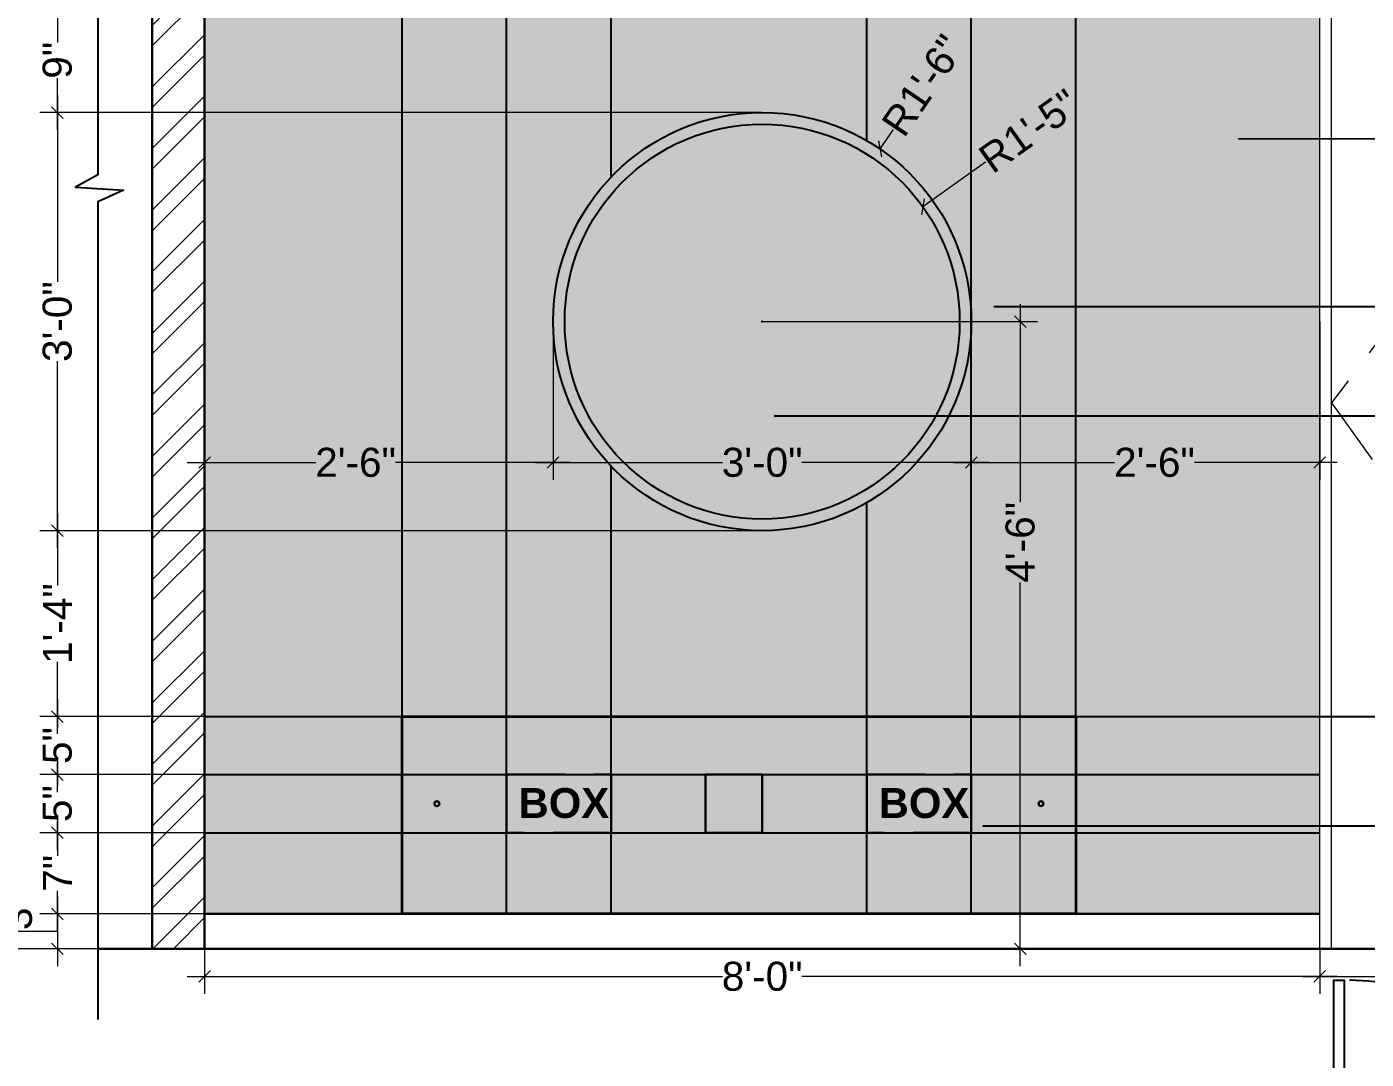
# Model space of a CAD drawing. Header units: millimetres. Extents: x 143362 to 145167, y -178521 to -176194.
# Drawn here: x 143841.9 to 143957.2, y -178406.6 to -178317.7 of the extents above; entities that cross this region are included whole.
import ezdxf
from ezdxf import colors
from ezdxf.entities.mleader import LeaderData, LeaderLine
from ezdxf.math import Vec2, Vec3

# ---------------------------------------------------------------- set-up
doc = ezdxf.new("R2010")
doc.units = ezdxf.units.MM
doc.header["$MEASUREMENT"] = 0
doc.header["$PDMODE"] = 2
doc.linetypes.add('00 . GROUND FLOOR$0$DASHED', pattern=[0.75, 0.5, -0.25])
doc.linetypes.add('DASHED', pattern=[0.75, 0.5, -0.25])
doc.layers.get('Defpoints').update_dxf_attribs({"color": 220})
for name, color, linetype in [('AR DOOR', 40, 'Continuous'), ('AR ELE-5', 134, 'Continuous'), ('AR HATCH-7', 7, 'Continuous')]:
    doc.layers.add(name, color=color, linetype=linetype)
for name, color, linetype, lineweight in [('FURNITURE', 32, 'Continuous', 9), ('SECTION ( SLAB PLine )', 104, 'Continuous', 30), ('Text', 7, 'Continuous', 15), ('wall', 7, 'Continuous', 30)]:
    doc.layers.add(name, color=color, linetype=linetype, lineweight=lineweight)
doc.styles.add('Aerial', font='arial.ttf')
doc.styles.get("Standard").update_dxf_attribs({"font": 'arial.ttf', "height": 6})
doc.styles.add('style4', font='ARIALN.TTF')
doc.dimstyles.new('Cn_BT_9 ( BOLD )', dxfattribs={"dimtxt": 2.5, "dimasz": 1, "dimexe": 1.5, "dimexo": 0, "dimgap": 0.09, "dimtad": 0, "dimdec": 0, "dimzin": 3, "dimdsep": 46, "dimlunit": 4, "dimtxsty": 'Aerial', "dimblk": 'OBLIQUE', "dimcen": 0.09, "dimdle": 1.5, "dimclrd": 1, "dimclre": 1, "dimclrt": 5, "dimadec": 0, "dimazin": 0, "dimtfac": 0.75, "dimtdec": 0, "dimtofl": 0, "dimtmove": 0, "dimatfit": 3, "dimldrblk": 'OBLIQUE', "dimfxl": 0, "dimtolj": 1, "dimtzin": 0, "dimlwd": 15, "dimlwe": 15, "dimarcsym": 0})

# ---------------------------------------------------------------- blocks, each defined once
blk = doc.blocks.new('*U12')
for points in [[(-1160, 2.317506186955143e-10), (-1120, 2.317506186955143e-10), (-1120, 30.00000000023175), (-1110, 30.00000000023175), (-1110, 100.0000000002245), (-1159.999999999942, 100.0000000002245)], [(40, 0), (0, 0), (0, 30), (-10, 30), (-10, 99.99999999999272), (39.99999999994179, 99.99999999999272)], [(0, 0), (-2.321485226275399e-10, -1120), (-30.00000000023215, -1120), (-30, 2.842170943040401e-14)]]:
    blk.add_lwpolyline(points, close=True)
at = {"layer": 'AR ELE-5', "linetype": 'ByBlock', "ltscale": 15}
blk.add_arc((1.641667762753059, 0.6800010522429716), 1121.641873889809, 180.0347358578991, 267.6269854862926, dxfattribs=at)
blk = doc.blocks.new('_Oblique')
at = {"layer": 'wall', "color": 0, "lineweight": -2}
blk.add_line((-0.5, -0.5), (0.5, 0.5), dxfattribs=at)
blk = doc.blocks.new('*D46')
at = {"layer": 'Defpoints', "color": 0, "ltscale": 10, "transparency": 16777216}
for p in [(143915.3809749392, -178328.1918303624), (143905.2445494161, -178343.0664018726)]:
    blk.add_point(p, dxfattribs=at)
at = {"layer": 'FURNITURE', "color": 1, "lineweight": 15, "ltscale": 10, "transparency": 16777216}
for p, q in [((143916.5072444417, -178326.5391001946), (143915.3809749392, -178328.1918303624)), ((143905.2445494161, -178343.1564018726), (143905.2445494162, -178342.9764018726)), ((143905.1545494161, -178343.0664018726), (143905.3345494161, -178343.0664018726))]:
    blk.add_line(p, q, dxfattribs=at)
at = {"layer": 'FURNITURE', "color": 1, "lineweight": 15, "ltscale": 10, "transparency": 16777216, "rotation": 235.7271348869357}
blk.add_blockref('_Oblique', (143915.3809749392, -178328.1918303624), dxfattribs=at)
at = {"layer": 'FURNITURE', "color": 5, "lineweight": 30, "ltscale": 10, "transparency": 16777216, "insert": (143919.1027885934, -178322.7303012247), "char_height": 2.5, "attachment_point": 5, "rotation": 55.72713488693575, "style": 'Aerial'}
blk.add_mtext('\\A1;R1\'-6"', dxfattribs=at)
blk = doc.blocks.new('*D47')
at = {"layer": 'Defpoints', "color": 0, "ltscale": 10, "transparency": 16777216}
for p in [(143919.0798104591, -178333.1878619062), (143905.2445494161, -178343.0664018729)]:
    blk.add_point(p, dxfattribs=at)
at = {"layer": 'FURNITURE', "color": 1, "lineweight": 15, "ltscale": 10, "transparency": 16777216}
for p, q in [((143924.4725109923, -178329.3374099646), (143919.0798104591, -178333.1878619062)), ((143905.2445494161, -178343.1564018729), (143905.2445494162, -178342.9764018729)), ((143905.1545494162, -178343.0664018729), (143905.3345494161, -178343.0664018729))]:
    blk.add_line(p, q, dxfattribs=at)
at = {"layer": 'FURNITURE', "color": 1, "lineweight": 15, "ltscale": 10, "transparency": 16777216, "rotation": 215.5272852787741}
blk.add_blockref('_Oblique', (143919.0798104591, -178333.1878619062), dxfattribs=at)
at = {"layer": 'FURNITURE', "color": 5, "lineweight": 30, "ltscale": 10, "transparency": 16777216, "insert": (143928.2235754635, -178326.6591055813), "char_height": 2.5, "attachment_point": 5, "rotation": 35.52728527877409, "style": 'Aerial'}
blk.add_mtext('\\A1;R1\'-5"', dxfattribs=at)
blk = doc.blocks.new('*D48')
at = {"layer": 'Defpoints', "color": 0, "ltscale": 10, "transparency": 16777216}
for p in [(143905.2445494161, -178343.0664018728), (143905.334549416, -178397.066401873), (143927.459615001, -178397.066401873)]:
    blk.add_point(p, dxfattribs=at)
at = {"layer": 'FURNITURE', "color": 1, "lineweight": 15, "ltscale": 10, "transparency": 16777216}
for p, q in [((143927.459615001, -178341.5664018728), (143927.459615001, -178358.6032777255)), ((143905.2445494161, -178343.0664018728), (143928.959615001, -178343.0664018728)), ((143927.459615001, -178398.566401873), (143927.459615001, -178365.5295260202)), ((143905.334549416, -178397.066401873), (143928.959615001, -178397.066401873))]:
    blk.add_line(p, q, dxfattribs=at)
for p, rotation in [((143927.459615001, -178343.0664018728), 90), ((143927.459615001, -178397.066401873), 270)]:
    blk.add_blockref('_Oblique', p, dxfattribs=dict(at, rotation=rotation))
at = {"layer": 'FURNITURE', "color": 5, "lineweight": 30, "ltscale": 10, "transparency": 16777216, "insert": (143927.4596150009, -178362.0664018729), "char_height": 2.5, "attachment_point": 5, "rotation": 90, "style": 'Aerial'}
blk.add_mtext('\\A1;4\'-6"', dxfattribs=at)
blk = doc.blocks.new('*D51')
at = {"layer": 'Defpoints', "color": 0, "ltscale": 10, "transparency": 16777216}
for p in [(143857.2445494161, -178316.066401873), (143844.5749646889, -178325.066401873), (143905.2445494162, -178325.066401873)]:
    blk.add_point(p, dxfattribs=at)
at = {"layer": 'FURNITURE', "color": 1, "lineweight": 15, "ltscale": 10, "transparency": 16777216}
for p, q in [((143844.5749646889, -178314.566401873), (143844.5749646889, -178319.0396692672)), ((143857.2445494161, -178316.066401873), (143843.0749646889, -178316.066401873)), ((143844.5749646889, -178326.566401873), (143844.5749646889, -178322.0931344787)), ((143905.2445494162, -178325.066401873), (143843.0749646889, -178325.066401873))]:
    blk.add_line(p, q, dxfattribs=at)
for p, rotation in [((143844.5749646889, -178316.066401873), 90), ((143844.5749646889, -178325.066401873), 270)]:
    blk.add_blockref('_Oblique', p, dxfattribs=dict(at, rotation=rotation))
at = {"layer": 'FURNITURE', "color": 5, "lineweight": 30, "ltscale": 10, "transparency": 16777216, "insert": (143844.5749646889, -178320.566401873), "char_height": 2.5, "attachment_point": 5, "rotation": 90, "style": 'Aerial'}
blk.add_mtext('\\A1;9"', dxfattribs=at)
blk = doc.blocks.new('*D52')
at = {"layer": 'Defpoints', "color": 0, "ltscale": 10, "transparency": 16777216}
for p in [(143905.2445494162, -178325.066401873), (143844.574964689, -178361.066401873), (143905.2445494162, -178361.066401873)]:
    blk.add_point(p, dxfattribs=at)
at = {"layer": 'FURNITURE', "color": 1, "lineweight": 15, "ltscale": 10, "transparency": 16777216}
for p, q in [((143844.574964689, -178323.566401873), (143844.574964689, -178339.6544373436)), ((143905.2445494162, -178325.066401873), (143843.074964689, -178325.066401873)), ((143844.574964689, -178362.566401873), (143844.574964689, -178346.4783664023)), ((143905.2445494162, -178361.066401873), (143843.074964689, -178361.066401873))]:
    blk.add_line(p, q, dxfattribs=at)
for p, rotation in [((143844.574964689, -178325.066401873), 90), ((143844.574964689, -178361.066401873), 270)]:
    blk.add_blockref('_Oblique', p, dxfattribs=dict(at, rotation=rotation))
at = {"layer": 'FURNITURE', "color": 5, "lineweight": 30, "ltscale": 10, "transparency": 16777216, "insert": (143844.5749646889, -178343.066401873), "char_height": 2.5, "attachment_point": 5, "rotation": 90, "style": 'Aerial'}
blk.add_mtext('\\A1;3\'-0"', dxfattribs=at)
blk = doc.blocks.new('*D53')
at = {"layer": 'Defpoints', "color": 0, "ltscale": 10, "transparency": 16777216}
for p in [(143857.2445494161, -178387.066401873), (143844.5749646893, -178394.066401873), (143857.2445494161, -178394.066401873)]:
    blk.add_point(p, dxfattribs=at)
at = {"layer": 'FURNITURE', "color": 1, "lineweight": 15, "ltscale": 10, "transparency": 16777216}
for p, q in [((143844.5749646893, -178385.566401873), (143844.5749646893, -178389.0499011908)), ((143857.2445494161, -178387.066401873), (143843.0749646893, -178387.066401873)), ((143844.5749646893, -178395.566401873), (143844.5749646893, -178392.0829025551)), ((143857.2445494161, -178394.066401873), (143843.0749646893, -178394.066401873))]:
    blk.add_line(p, q, dxfattribs=at)
for p, rotation in [((143844.5749646893, -178387.066401873), 90), ((143844.5749646893, -178394.066401873), 270)]:
    blk.add_blockref('_Oblique', p, dxfattribs=dict(at, rotation=rotation))
at = {"layer": 'FURNITURE', "color": 5, "lineweight": 30, "ltscale": 10, "transparency": 16777216, "insert": (143844.5749646893, -178390.566401873), "char_height": 2.5, "attachment_point": 5, "rotation": 90, "style": 'Aerial'}
blk.add_mtext('\\A1;7"', dxfattribs=at)
blk = doc.blocks.new('*D83')
at = {"layer": 'Defpoints', "color": 0, "ltscale": 10, "transparency": 16777216}
for p in [(143857.2445494161, -178394.066401873), (143844.5749646894, -178397.066401873), (143852.7445494161, -178397.066401873)]:
    blk.add_point(p, dxfattribs=at)
at = {"layer": 'FURNITURE', "color": 1, "lineweight": 15, "ltscale": 10, "transparency": 16777216}
for p, q in [((143844.5749646894, -178392.566401873), (143844.5749646894, -178398.566401873)), ((143857.2445494161, -178394.066401873), (143843.0749646894, -178394.066401873)), ((143841.1543441755, -178395.5656899395), (143841.1543441755, -178395.3856899395)), ((143844.5749646894, -178395.566401873), (143841.1543441755, -178395.5656899395)), ((143852.7445494161, -178397.066401873), (143843.0749646894, -178397.066401873))]:
    blk.add_line(p, q, dxfattribs=at)
for p, rotation in [((143844.5749646894, -178394.066401873), 90), ((143844.5749646894, -178397.066401873), 270)]:
    blk.add_blockref('_Oblique', p, dxfattribs=dict(at, rotation=rotation))
at = {"layer": 'FURNITURE', "color": 5, "lineweight": 30, "ltscale": 10, "transparency": 16777216, "insert": (143841.1543441755, -178393.859809994), "char_height": 2.5, "attachment_point": 5, "rotation": 90, "style": 'Aerial'}
blk.add_mtext('\\A1;3"', dxfattribs=at)
blk = doc.blocks.new('*D88')
at = {"layer": 'Defpoints', "color": 0, "ltscale": 10, "transparency": 16777216}
for p in [(143844.5749646894, -178382.066401873), (143857.2445494161, -178382.066401873), (143857.2445494161, -178387.066401873)]:
    blk.add_point(p, dxfattribs=at)
at = {"layer": 'FURNITURE', "color": 1, "lineweight": 15, "ltscale": 10, "transparency": 16777216}
for p, q in [((143844.5749646894, -178380.566401873), (143844.5749646894, -178383.0396692672)), ((143857.2445494161, -178382.066401873), (143843.0749646894, -178382.066401873)), ((143844.5749646894, -178388.566401873), (143844.5749646894, -178386.0931344787)), ((143857.2445494161, -178387.066401873), (143843.0749646894, -178387.066401873))]:
    blk.add_line(p, q, dxfattribs=at)
for p, rotation in [((143844.5749646894, -178382.066401873), 90), ((143844.5749646894, -178387.066401873), 270)]:
    blk.add_blockref('_Oblique', p, dxfattribs=dict(at, rotation=rotation))
at = {"layer": 'FURNITURE', "color": 5, "lineweight": 30, "ltscale": 10, "transparency": 16777216, "insert": (143844.5749646893, -178384.566401873), "char_height": 2.5, "attachment_point": 5, "rotation": 90, "style": 'Aerial'}
blk.add_mtext('\\A1;5"', dxfattribs=at)
blk = doc.blocks.new('*D89')
at = {"layer": 'Defpoints', "color": 0, "ltscale": 10, "transparency": 16777216}
for p in [(143844.5749646894, -178377.066401873), (143857.2445494161, -178377.066401873), (143857.2445494161, -178382.066401873)]:
    blk.add_point(p, dxfattribs=at)
at = {"layer": 'FURNITURE', "color": 1, "lineweight": 15, "ltscale": 10, "transparency": 16777216}
for p, q in [((143844.5749646894, -178375.566401873), (143844.5749646894, -178378.0396692672)), ((143857.2445494161, -178377.066401873), (143843.0749646894, -178377.066401873)), ((143857.2445494161, -178382.066401873), (143843.0749646894, -178382.066401873)), ((143844.5749646894, -178383.566401873), (143844.5749646894, -178381.0931344787))]:
    blk.add_line(p, q, dxfattribs=at)
for p, rotation in [((143844.5749646894, -178377.066401873), 90), ((143844.5749646894, -178382.066401873), 270)]:
    blk.add_blockref('_Oblique', p, dxfattribs=dict(at, rotation=rotation))
at = {"layer": 'FURNITURE', "color": 5, "lineweight": 30, "ltscale": 10, "transparency": 16777216, "insert": (143844.5749646894, -178379.566401873), "char_height": 2.5, "attachment_point": 5, "rotation": 90, "style": 'Aerial'}
blk.add_mtext('\\A1;5"', dxfattribs=at)
blk = doc.blocks.new('*D90')
at = {"layer": 'Defpoints', "color": 0, "ltscale": 10, "transparency": 16777216}
for p in [(143844.5749646895, -178361.066401873), (143905.2445494162, -178361.066401873), (143857.2445494161, -178377.066401873)]:
    blk.add_point(p, dxfattribs=at)
at = {"layer": 'FURNITURE', "color": 1, "lineweight": 15, "ltscale": 10, "transparency": 16777216}
for p, q in [((143844.5749646895, -178359.566401873), (143844.5749646895, -178365.7712518048)), ((143905.2445494162, -178361.066401873), (143843.0749646895, -178361.066401873)), ((143844.5749646895, -178378.566401873), (143844.5749646895, -178372.3615519412)), ((143857.2445494161, -178377.066401873), (143843.0749646895, -178377.066401873))]:
    blk.add_line(p, q, dxfattribs=at)
for p, rotation in [((143844.5749646895, -178361.066401873), 90), ((143844.5749646895, -178377.066401873), 270)]:
    blk.add_blockref('_Oblique', p, dxfattribs=dict(at, rotation=rotation))
at = {"layer": 'FURNITURE', "color": 5, "lineweight": 30, "ltscale": 10, "transparency": 16777216, "insert": (143844.5749646894, -178369.066401873), "char_height": 2.5, "attachment_point": 5, "rotation": 90, "style": 'Aerial'}
blk.add_mtext('\\A1;1\'-4"', dxfattribs=at)
blk = doc.blocks.new('*D91')
at = {"layer": 'Defpoints', "color": 0, "ltscale": 10, "transparency": 16777216}
for p in [(143857.244549416, -178343.0664018729), (143887.2445494161, -178343.0664018729), (143857.244549416, -178355.1951490348)]:
    blk.add_point(p, dxfattribs=at)
at = {"layer": 'FURNITURE', "color": 1, "lineweight": 15, "ltscale": 10, "transparency": 16777216}
for p, q in [((143857.244549416, -178343.0664018729), (143857.244549416, -178356.6951490348)), ((143887.2445494161, -178343.0664018729), (143887.2445494161, -178356.6951490348)), ((143855.744549416, -178355.1951490348), (143866.8104157189, -178355.1951490348)), ((143888.7445494161, -178355.1951490348), (143873.6786831132, -178355.1951490348))]:
    blk.add_line(p, q, dxfattribs=at)
at = {"layer": 'FURNITURE', "color": 1, "lineweight": 15, "ltscale": 10, "transparency": 16777216, "rotation": 180}
blk.add_blockref('_Oblique', (143857.244549416, -178355.1951490348), dxfattribs=at)
at = {"layer": 'FURNITURE', "color": 1, "lineweight": 15, "ltscale": 10, "transparency": 16777216}
blk.add_blockref('_Oblique', (143887.2445494161, -178355.1951490348), dxfattribs=at)
at = {"layer": 'FURNITURE', "color": 5, "lineweight": 30, "ltscale": 10, "transparency": 16777216, "insert": (143870.2445494161, -178355.1951490348), "char_height": 2.5, "attachment_point": 5, "style": 'Aerial'}
blk.add_mtext('\\A1;2\'-6"', dxfattribs=at)
blk = doc.blocks.new('*D92')
at = {"layer": 'Defpoints', "color": 0, "ltscale": 10, "transparency": 16777216}
for p in [(143887.2445494161, -178343.0664018729), (143923.244549416, -178343.0663371355), (143923.244549416, -178355.1951490348)]:
    blk.add_point(p, dxfattribs=at)
at = {"layer": 'FURNITURE', "color": 1, "lineweight": 15, "ltscale": 10, "transparency": 16777216}
for p, q in [((143887.2445494161, -178343.0664018729), (143887.2445494161, -178356.6951490348)), ((143923.244549416, -178343.0663371355), (143923.244549416, -178356.6951490348)), ((143885.7445494161, -178355.1951490348), (143901.8325848867, -178355.1951490348)), ((143924.744549416, -178355.1951490348), (143908.6565139454, -178355.1951490348))]:
    blk.add_line(p, q, dxfattribs=at)
at = {"layer": 'FURNITURE', "color": 1, "lineweight": 15, "ltscale": 10, "transparency": 16777216, "rotation": 180}
blk.add_blockref('_Oblique', (143887.2445494161, -178355.1951490348), dxfattribs=at)
at = {"layer": 'FURNITURE', "color": 1, "lineweight": 15, "ltscale": 10, "transparency": 16777216}
blk.add_blockref('_Oblique', (143923.244549416, -178355.1951490348), dxfattribs=at)
at = {"layer": 'FURNITURE', "color": 5, "lineweight": 30, "ltscale": 10, "transparency": 16777216, "insert": (143905.2445494161, -178355.1951490348), "char_height": 2.5, "attachment_point": 5, "style": 'Aerial'}
blk.add_mtext('\\A1;3\'-0"', dxfattribs=at)
blk = doc.blocks.new('*D93')
at = {"layer": 'Defpoints', "color": 0, "ltscale": 10, "transparency": 16777216}
for p in [(143923.244549416, -178343.0663371355), (143953.244549416, -178343.0663371355), (143953.244549416, -178355.1951490348)]:
    blk.add_point(p, dxfattribs=at)
at = {"layer": 'FURNITURE', "color": 1, "lineweight": 15, "ltscale": 10, "transparency": 16777216}
for p, q in [((143923.244549416, -178343.0663371355), (143923.244549416, -178356.6951490348)), ((143953.244549416, -178343.0663371355), (143953.244549416, -178356.6951490348)), ((143921.744549416, -178355.1951490348), (143935.5805773443, -178355.1951490348)), ((143954.744549416, -178355.1951490348), (143942.4488447386, -178355.1951490348))]:
    blk.add_line(p, q, dxfattribs=at)
at = {"layer": 'FURNITURE', "color": 1, "lineweight": 15, "ltscale": 10, "transparency": 16777216, "rotation": 180}
blk.add_blockref('_Oblique', (143923.244549416, -178355.1951490348), dxfattribs=at)
at = {"layer": 'FURNITURE', "color": 1, "lineweight": 15, "ltscale": 10, "transparency": 16777216}
blk.add_blockref('_Oblique', (143953.244549416, -178355.1951490348), dxfattribs=at)
at = {"layer": 'FURNITURE', "color": 5, "lineweight": 30, "ltscale": 10, "transparency": 16777216, "insert": (143939.0147110415, -178355.1951490348), "char_height": 2.5, "attachment_point": 5, "style": 'Aerial'}
blk.add_mtext('\\A1;2\'-6"', dxfattribs=at)
blk = doc.blocks.new('*D94')
at = {"layer": 'Defpoints', "color": 0, "ltscale": 10, "transparency": 16777216}
for p in [(143857.2445494161, -178304.0660804111), (143838.4429791601, -178397.066401873), (143857.2445494161, -178397.066401873)]:
    blk.add_point(p, dxfattribs=at)
at = {"layer": 'FURNITURE', "color": 1, "lineweight": 15, "ltscale": 10, "transparency": 16777216}
for p, q in [((143838.4429791601, -178302.5660804111), (143838.4429791601, -178347.163655876)), ((143857.2445494161, -178304.0660804111), (143836.9429791601, -178304.0660804111)), ((143838.4429791601, -178398.566401873), (143838.4429791601, -178353.9688264081)), ((143857.2445494161, -178397.066401873), (143836.9429791601, -178397.066401873))]:
    blk.add_line(p, q, dxfattribs=at)
for p, rotation in [((143838.4429791601, -178304.0660804111), 90), ((143838.4429791601, -178397.066401873), 270)]:
    blk.add_blockref('_Oblique', p, dxfattribs=dict(at, rotation=rotation))
at = {"layer": 'FURNITURE', "color": 5, "lineweight": 30, "ltscale": 10, "transparency": 16777216, "insert": (143838.4429791601, -178350.566241142), "char_height": 2.5, "attachment_point": 5, "rotation": 90, "style": 'Aerial'}
blk.add_mtext('\\A1;7\'-9"', dxfattribs=at)
blk = doc.blocks.new('*D101')
at = {"layer": 'Defpoints', "color": 0, "ltscale": 10, "transparency": 16777216}
for p in [(143857.2445494161, -178397.066401873), (143953.244549416, -178397.066401873), (143953.244549416, -178399.4436857539)]:
    blk.add_point(p, dxfattribs=at)
at = {"layer": 'FURNITURE', "color": 1, "lineweight": 15, "ltscale": 10, "transparency": 16777216}
for p, q in [((143857.2445494161, -178397.066401873), (143857.2445494161, -178400.9436857539)), ((143953.244549416, -178397.066401873), (143953.244549416, -178400.9436857539)), ((143855.7445494161, -178399.4436857539), (143901.8300269058, -178399.4436857539)), ((143954.744549416, -178399.4436857539), (143908.6590719263, -178399.4436857539))]:
    blk.add_line(p, q, dxfattribs=at)
at = {"layer": 'FURNITURE', "color": 1, "lineweight": 15, "ltscale": 10, "transparency": 16777216, "rotation": 180}
blk.add_blockref('_Oblique', (143857.2445494161, -178399.4436857539), dxfattribs=at)
at = {"layer": 'FURNITURE', "color": 1, "lineweight": 15, "ltscale": 10, "transparency": 16777216}
blk.add_blockref('_Oblique', (143953.244549416, -178399.4436857539), dxfattribs=at)
at = {"layer": 'FURNITURE', "color": 5, "lineweight": 30, "ltscale": 10, "transparency": 16777216, "insert": (143905.244549416, -178399.4436857539), "char_height": 2.5, "attachment_point": 5, "style": 'Aerial'}
blk.add_mtext('\\A1;8\'-0"', dxfattribs=at)
blk = doc.blocks.new('*D105')
at = {"layer": 'Defpoints', "color": 0, "ltscale": 10, "transparency": 16777216}
for p in [(143953.244549416, -178397.066401873), (143989.244549416, -178397.0664018729), (143989.244549416, -178399.4436857539)]:
    blk.add_point(p, dxfattribs=at)
at = {"layer": 'FURNITURE', "color": 1, "lineweight": 15, "ltscale": 10, "transparency": 16777216}
for p, q in [((143953.244549416, -178397.066401873), (143953.244549416, -178400.9436857539)), ((143989.244549416, -178397.0664018729), (143989.244549416, -178400.9436857539)), ((143951.744549416, -178399.4436857539), (143967.8325848867, -178399.4436857539)), ((143990.744549416, -178399.4436857539), (143974.6565139453, -178399.4436857539))]:
    blk.add_line(p, q, dxfattribs=at)
at = {"layer": 'FURNITURE', "color": 1, "lineweight": 15, "ltscale": 10, "transparency": 16777216, "rotation": 180}
blk.add_blockref('_Oblique', (143953.244549416, -178399.4436857539), dxfattribs=at)
at = {"layer": 'FURNITURE', "color": 1, "lineweight": 15, "ltscale": 10, "transparency": 16777216}
blk.add_blockref('_Oblique', (143989.244549416, -178399.4436857539), dxfattribs=at)
at = {"layer": 'FURNITURE', "color": 5, "lineweight": 30, "ltscale": 10, "transparency": 16777216, "insert": (143971.244549416, -178399.4436857539), "char_height": 2.5, "attachment_point": 5, "style": 'Aerial'}
blk.add_mtext('\\A1;3\'-0"', dxfattribs=at)

msp = doc.modelspace()

# ---------------------------------------------------------------- hatches: boundary and pattern name
at = {"layer": 'AR HATCH-7', "lineweight": 0, "true_color": 0x939598, "transparency": 33554687}
h = msp.add_hatch(dxfattribs=at)
h.set_pattern_fill('ANSI32', color=252, scale=10, angle=-1.272221872585407e-14)
h.set_pattern_definition([(44.99999999999999, (9335.474106354028, 5129.872948327975), (-2.651650429449553, 2.651650429449554), []), (44.99999999999999, (9337.24187330404, 5129.872948327975), (-2.651650429449553, 2.651650429449554), [])])
h.paths.add_polyline_path([(143857.244549416, -178280.0660804111), (143852.744549416, -178280.0660804111), (143852.744549416, -178397.0664018729), (143857.244549416, -178397.0664018729)])
h.paths.add_polyline_path([(143999.24890763, -178280.066080411), (143995.244549416, -178280.066080411), (143995.244549416, -178397.0664018729), (143999.24890763, -178397.0664018729)])
at = {"layer": 'AR HATCH-7', "lineweight": 30, "ltscale": 10, "true_color": 0xeae8e6}
h = msp.add_hatch(color=254, dxfattribs=at)
h.dxf.hatch_style = 1
h.paths.add_polyline_path([(143953.244549416, -178304.066080411), (143989.244549416, -178304.066080411), (143989.244549416, -178394.0664018729), (143995.244549416, -178394.0664018729), (143995.244549416, -178286.066080411), (143857.244549416, -178286.066080411), (143857.244549416, -178394.0664018729), (143953.244549416, -178394.0664018729)])
h = msp.add_hatch(color=254, dxfattribs=at)
h.dxf.hatch_style = 1
edge = h.paths.add_edge_path()
edge.add_arc((143905.2445494161, -178343.0664018729), 18, 0, 360)
edge = h.paths.add_edge_path(flags=17)
edge.add_arc((143905.2445494161, -178343.0664018729), 17, 0, 360)
at = {"layer": 'AR HATCH-7', "lineweight": 30, "ltscale": 10, "true_color": 0xefece1}
h = msp.add_hatch(color=254, dxfattribs=at)
h.dxf.hatch_style = 1
h.paths.add_polyline_path([(143922.1545494161, -178343.0664018728, 0.2134217652837886), (143916.4878827494, -178330.3953500002), (143916.4878827494, -178355.7374537453, 0.2134217652837886)])
h.paths.add_polyline_path([(143893.8212160828, -178330.3953500003, 0.2134217652831883), (143888.1545494161, -178343.0664018728, 0.2134217652831883), (143893.8212160828, -178355.7374537452)])

# ---------------------------------------------------------------- linework, layer by layer
at = {"layer": 'FURNITURE', "lineweight": 25}
for p, q in [((143874.244549416, -178394.0664018729), (143874.244549416, -178293.066080411)), ((143883.244549416, -178394.0664018729), (143883.244549416, -178293.066080411)), ((143892.244549416, -178330.6165022751), (143892.244549416, -178293.066080411)), ((143914.244549416, -178327.4779446047), (143914.244549416, -178293.066080411)), ((143923.244549416, -178394.0664018729), (143923.244549416, -178293.066080411)), ((143932.244549416, -178394.0664018729), (143932.244549416, -178293.066080411)), ((143892.244549416, -178394.0664018729), (143892.244549416, -178355.5163014708)), ((143914.244549416, -178394.0664018729), (143914.244549416, -178358.6548591411))]:
    msp.add_line(p, q, dxfattribs=at)
at = {"layer": 'FURNITURE', "lineweight": 25, "ltscale": 10}
for p, q in [((143857.244549416, -178377.0664018729), (143953.244549416, -178377.0664018729)), ((143857.244549416, -178382.0664018729), (143953.244549416, -178382.0664018729)), ((143857.244549416, -178387.0664018729), (143953.244549416, -178387.0664018729))]:
    msp.add_line(p, q, dxfattribs=at)
at = {"layer": 'FURNITURE', "lineweight": 30, "ltscale": 10}
msp.add_line((143857.244549416, -178394.0664018729), (143953.244549416, -178394.0664018729), dxfattribs=at)
at = {"layer": 'FURNITURE', "color": 252, "lineweight": 25, "true_color": 0x939598, "transparency": 33554687}
msp.add_lwpolyline([(143848.0670254497, -178270.066080411), (143848.0670254497, -178330.4321303639), (143846.1447607271, -178331.4877139541), (143850.2615886404, -178331.7377139541), (143848.0670254497, -178332.7611550107), (143848.0670254497, -178403.1590260354)], dxfattribs=at)
at = {"layer": 'FURNITURE', "lineweight": 13, "ltscale": 10}
for points in [[(143953.244549416, -178397.0664018729), (143953.244549416, -178304.066080411), (143989.244549416, -178304.066080411), (143989.244549416, -178397.0664018729)], [(143954.244549416, -178397.0664018729), (143954.244549416, -178305.066080411), (143988.244549416, -178305.066080411), (143988.244549416, -178397.0664018729)]]:
    msp.add_lwpolyline(points, dxfattribs=at)
at = {"layer": 'FURNITURE', "color": 252, "linetype": 'DASHED', "lineweight": 15, "ltscale": 12, "true_color": 0x939598}
msp.add_lwpolyline([(143988.244549416, -178305.066080411), (143954.244549416, -178350.066241142), (143988.244549416, -178397.0664018729)], dxfattribs=at)
at = {"layer": 'FURNITURE', "lineweight": 35, "ltscale": 10}
msp.add_lwpolyline([(143874.244549416, -178377.0664018729), (143932.244549416, -178377.0664018729), (143932.244549416, -178394.0664018729), (143874.244549416, -178394.0664018729)], close=True, dxfattribs=at)
at = {"layer": 'FURNITURE', "linetype": '00 . GROUND FLOOR$0$DASHED', "lineweight": 30, "ltscale": 10}
for points in [[(143883.244549416, -178382.0664018729), (143892.244549416, -178382.0664018729), (143892.244549416, -178387.0664018729), (143883.244549416, -178387.0664018729)], [(143900.3783093977, -178382.0664018729), (143905.244549416, -178382.0664018729), (143905.244549416, -178387.0664018729), (143900.3783093977, -178387.0664018729)], [(143914.244549416, -178382.0664018729), (143923.244549416, -178382.0664018729), (143923.244549416, -178387.0664018729), (143914.244549416, -178387.0664018729)]]:
    msp.add_lwpolyline(points, close=True, dxfattribs=at)
at = {"layer": 'FURNITURE', "lineweight": 25}
for radius in [18, 17]:
    msp.add_circle((143905.2445494161, -178343.0664018729), radius, dxfattribs=at)
at = {"layer": 'FURNITURE', "lineweight": 30, "ltscale": 10}
for centre in [(143877.244549416, -178384.5664018729), (143929.244549416, -178384.5664018729)]:
    msp.add_circle(centre, 0.210101549688261, dxfattribs=at)
at = {"layer": 'SECTION ( SLAB PLine )', "color": 1}
msp.add_line((144003.6473956814, -178397.0664018729), (143848.0670254497, -178397.0664018729), dxfattribs=at)
at = {"layer": 'wall', "lineweight": 30}
for p, q in [((143852.744549416, -178280.066080411), (143852.744549416, -178397.0664018729)), ((143857.244549416, -178280.066080411), (143857.244549416, -178397.0664018729))]:
    msp.add_line(p, q, dxfattribs=at)

# ---------------------------------------------------------------- block references
at = {"layer": 'AR DOOR', "linetype": 'ByBlock', "lineweight": -2, "extrusion": (0, 0, -1), "xscale": -0.02999999999996949, "yscale": 0.02999999999996949, "zscale": -0.02999999999996949, "rotation": 180}
msp.add_blockref('*U12', (-143954.4445494161, -178433.3508996928), dxfattribs=at)

# ---------------------------------------------------------------- texts
at = {"layer": 'Text', "lineweight": 0, "char_height": 2.575650519760818, "width": 28.58312140709553, "attachment_point": 1}
for insert in [(143884.2771328965, -178383.2230137373, -0.0087212592326855), (143915.2771328965, -178383.2230137373, -0.0087212592326855)]:
    msp.add_mtext('{\\fArial Rounded MT Bold|b0|i0|c0|p34;BOX}', dxfattribs=dict(at, insert=insert))

# ---------------------------------------------------------------- dimensions: what is measured, and where the dimension line sits
at = {"layer": 'FURNITURE', "lineweight": 30, "ltscale": 10}
dim = msp.add_linear_dim(base=(143838.4429791601, -178397.066401873), p1=(143857.244549416, -178304.066080411), p2=(143857.244549416, -178397.0664018729), angle=90, dimstyle='Cn_BT_9 ( BOLD )', dxfattribs=at)
dim.commit()
dim.dimension.update_dxf_attribs({"geometry": '*D94', "text_midpoint": (143838.4429791601, -178350.566241142)})
for base, p1, p2, picture, middle in [((143844.5749646889, -178325.066401873), (143857.244549416, -178316.0664018729), (143905.2445494161, -178325.0664018729), '*D51', (143844.5749646889, -178320.566401873)), ((143844.574964689, -178361.066401873), (143905.2445494161, -178325.0664018729), (143905.2445494161, -178361.0664018729), '*D52', (143844.5749646889, -178343.066401873)), ((143844.5749646895, -178361.066401873), (143857.244549416, -178377.0664018729), (143905.2445494161, -178361.066401873), '*D90', (143844.5749646894, -178369.066401873)), ((143844.5749646894, -178377.066401873), (143857.244549416, -178382.0664018729), (143857.244549416, -178377.0664018729), '*D89', (143844.5749646894, -178379.566401873)), ((143844.5749646894, -178382.066401873), (143857.244549416, -178387.0664018729), (143857.244549416, -178382.0664018729), '*D88', (143844.5749646893, -178384.566401873)), ((143844.5749646893, -178394.066401873), (143857.244549416, -178387.0664018729), (143857.244549416, -178394.0664018729), '*D53', (143844.5749646893, -178390.566401873))]:
    dim = msp.add_linear_dim(base=base, p1=p1, p2=p2, angle=90, dimstyle='Cn_BT_9 ( BOLD )', override={"dimtmove": 1}, dxfattribs=at)
    dim.commit()
    dim.dimension.update_dxf_attribs({"geometry": picture, "text_midpoint": middle})
dim = msp.add_radius_dim(center=(143905.2445494161, -178343.0664018726), mpoint=(143915.3809749392, -178328.1918303624), dimstyle='Cn_BT_9 ( BOLD )', dxfattribs=at)
dim.commit()
dim.dimension.update_dxf_attribs({"geometry": '*D46', "text_midpoint": (143919.1027885934, -178322.7303012247)})
dim = msp.add_radius_dim(center=(143905.2445494161, -178343.0664018729), mpoint=(143919.0798104591, -178333.1878619062), dimstyle='Cn_BT_9 ( BOLD )', dxfattribs=at)
dim.commit()
dim.dimension.update_dxf_attribs({"geometry": '*D47', "text_midpoint": (143928.2235754635, -178326.6591055813), "dimtype": 164})
dim = msp.add_linear_dim(base=(143927.459615001, -178397.066401873), p1=(143905.244549416, -178343.0664018727), p2=(143905.334549416, -178397.0664018729), angle=90, dimstyle='Cn_BT_9 ( BOLD )', dxfattribs=at)
dim.commit()
dim.dimension.update_dxf_attribs({"geometry": '*D48', "text_midpoint": (143927.4596150009, -178362.0664018729), "dimtype": 160})
dim = msp.add_linear_dim(base=(143857.244549416, -178355.1951490348), p1=(143887.2445494161, -178343.0664018729), p2=(143857.244549416, -178343.0664018729), dimstyle='Cn_BT_9 ( BOLD )', dxfattribs=at)
dim.commit()
dim.dimension.update_dxf_attribs({"geometry": '*D91', "text_midpoint": (143870.2445494161, -178355.1951490348), "dimtype": 160})
for base, p1, p2, picture, middle in [((143923.244549416, -178355.1951490348), (143887.2445494161, -178343.0664018729), (143923.244549416, -178343.0663371355), '*D92', (143905.2445494161, -178355.1951490348)), ((143989.244549416, -178399.4436857539), (143953.244549416, -178397.066401873), (143989.244549416, -178397.0664018729), '*D105', (143971.244549416, -178399.4436857539))]:
    dim = msp.add_linear_dim(base=base, p1=p1, p2=p2, dimstyle='Cn_BT_9 ( BOLD )', override={"dimtmove": 1}, dxfattribs=at)
    dim.commit()
    dim.dimension.update_dxf_attribs({"geometry": picture, "text_midpoint": middle})
dim = msp.add_linear_dim(base=(143953.244549416, -178355.1951490348), p1=(143923.244549416, -178343.0663371355), p2=(143953.244549416, -178343.0663371355), dimstyle='Cn_BT_9 ( BOLD )', override={"dimtmove": 1}, dxfattribs=at)
dim.commit()
dim.dimension.update_dxf_attribs({"geometry": '*D93', "text_midpoint": (143939.0147110415, -178355.1951490348), "dimtype": 160})
dim = msp.add_linear_dim(base=(143844.5749646894, -178397.066401873), p1=(143857.244549416, -178394.0664018729), p2=(143852.744549416, -178397.0664018729), angle=90, dimstyle='Cn_BT_9 ( BOLD )', override={"dimtmove": 1}, dxfattribs=at)
dim.commit()
dim.dimension.update_dxf_attribs({"geometry": '*D83', "text_midpoint": (143841.1543441755, -178395.2956899395), "dimtype": 160})
dim = msp.add_linear_dim(base=(143953.244549416, -178399.4436857539), p1=(143857.2445494161, -178397.066401873), p2=(143953.244549416, -178397.066401873), dimstyle='Cn_BT_9 ( BOLD )', dxfattribs=at)
dim.commit()
dim.dimension.update_dxf_attribs({"geometry": '*D101', "text_midpoint": (143905.244549416, -178399.4436857539)})

# ---------------------------------------------------------------- leaders
at = {"layer": 'Text', "color": 1, "lineweight": 0, "ltscale": 20}
ml = msp.add_multileader_mtext('Standard', dxfattribs=at)
ml.set_content('6MM x 4MM\\PGroove in panelling', color=1, style='style4')
ml.set_leader_properties()
ml.build(insert=Vec2(0, 0))
ml.multileader.update_dxf_attribs({"dogleg_length": 2.024561314337916, "arrow_head_size": 2})
ctx = ml.context
ctx.base_point, ctx.char_height, ctx.arrow_head_size, ctx.landing_gap_size, ctx.plane_origin = Vec3(144007.9006756538, -178303.9599976504), 3, 2, 0.4, Vec3(143944.6643399287, -178303.9599976504)
notes = []
notes.append((ctx, [(0, (1, 1, 0), (144005.8761143395, -178303.9599976504), (1, 0), 2.024561314337916, [(0, [(143953.244549416, -178304.066080411)], 0, [])])]))
ctx.mtext.insert = Vec3(144008.3006756538, -178302.0190017432)
ml = msp.add_multileader_mtext('Standard', dxfattribs=at)
ml.set_content('Push to \\Popen shutter for DB', color=1, style='style4')
ml.set_leader_properties()
ml.build(insert=Vec2(0, 0))
ml.multileader.update_dxf_attribs({"dogleg_length": 2.024561314337916, "arrow_head_size": 2})
ctx = ml.context
ctx.base_point, ctx.char_height, ctx.arrow_head_size, ctx.landing_gap_size, ctx.plane_origin = Vec3(144007.9006756538, -178314.2329780012), 3, 2, 0.4, Vec3(143944.6643399287, -178314.2329780012)
notes.append((ctx, [(0, (1, 1, 0), (144005.8761143395, -178314.2329780012), (1, 0), 2.024561314337916, [(0, [(143892.244549416, -178314.2329780012)], 0, [])])]))
ctx.mtext.insert = Vec3(144008.3006756538, -178312.3165387106)
ml = msp.add_multileader_mtext('Standard', dxfattribs=at)
ml.set_content('12mm hdmr +\\Ppaint finish ', color=1, style='style4')
ml.set_leader_properties()
ml.build(insert=Vec2(0, 0))
ml.multileader.update_dxf_attribs({"dogleg_length": 2.024561314337916, "arrow_head_size": 2})
ctx = ml.context
ctx.base_point, ctx.char_height, ctx.arrow_head_size, ctx.landing_gap_size, ctx.plane_origin = Vec3(144007.9006756538, -178327.2236244716), 3, 2, 0.4, Vec3(143944.6643399287, -178327.2236244716)
notes.append((ctx, [(0, (1, 1, 0), (144005.8761143395, -178327.2236244716), (1, 0), 2.024561314337916, [(0, [(143944.244549416, -178327.3297072322)], 0, [])])]))
ctx.mtext.insert = Vec3(144008.3006756538, -178325.307185181)
ml = msp.add_multileader_mtext('Standard', dxfattribs=at)
ml.set_content('6MM x 6MM\\PGroove in panelling', color=1, style='style4')
ml.set_leader_properties()
ml.build(insert=Vec2(0, 0))
ml.multileader.update_dxf_attribs({"dogleg_length": 2.024561314337916, "arrow_head_size": 2})
ctx = ml.context
ctx.base_point, ctx.char_height, ctx.arrow_head_size, ctx.landing_gap_size, ctx.plane_origin = Vec3(144007.9006756538, -178341.7774517936), 3, 2, 0.4, Vec3(143944.6643399287, -178341.7774517936)
notes.append((ctx, [(0, (1, 1, 0), (144005.8761143395, -178341.7774517936), (1, 0), 2.024561314337916, [(0, [(143923.194549416, -178341.7774517936)], 0, [])])]))
ctx.mtext.insert = Vec3(144008.3006756538, -178339.8364558863)
ml = msp.add_multileader_mtext('Standard', dxfattribs=at)
ml.set_content('CNC buddha in 3D', color=1, style='style4')
ml.set_leader_properties()
ml.build(insert=Vec2(0, 0))
ml.multileader.update_dxf_attribs({"dogleg_length": 2.024561314337916, "arrow_head_size": 2})
ctx = ml.context
ctx.base_point, ctx.char_height, ctx.arrow_head_size, ctx.landing_gap_size, ctx.plane_origin = Vec3(144007.9006756538, -178351.1697982548), 3, 2, 0.4, Vec3(143944.6643399287, -178351.1697982548)
notes.append((ctx, [(0, (1, 1, 0), (144005.8761143395, -178351.1697982548), (1, 0), 2.024561314337916, [(0, [(143904.2795396911, -178351.1697982548)], 0, [])])]))
ctx.mtext.insert = Vec3(144008.3006756538, -178349.6442184458)
ml = msp.add_multileader_mtext('Standard', dxfattribs=at)
ml.set_content('6MM x 4MM\\PGroove in panelling', color=1, style='style4')
ml.set_leader_properties()
ml.build(insert=Vec2(0, 0))
ml.multileader.update_dxf_attribs({"dogleg_length": 2.024561314337916, "arrow_head_size": 2})
ctx = ml.context
ctx.base_point, ctx.char_height, ctx.arrow_head_size, ctx.landing_gap_size, ctx.plane_origin = Vec3(144007.9006756538, -178377.0664018729), 3, 2, 0.4, Vec3(143944.6643399287, -178377.0664018729)
notes.append((ctx, [(0, (1, 1, 0), (144005.8761143395, -178377.0664018729), (1, 0), 2.024561314337916, [(0, [(143947.194549416, -178377.0664018729)], 0, [])])]))
ctx.mtext.insert = Vec3(144008.3006756538, -178375.1254059657)
ml = msp.add_multileader_mtext('Standard', dxfattribs=at)
ml.set_content('Openable panel for maintenance', color=1, style='style4')
ml.set_leader_properties()
ml.build(insert=Vec2(0, 0))
ml.multileader.update_dxf_attribs({"dogleg_length": 2.024561314337916, "arrow_head_size": 2})
ctx = ml.context
ctx.base_point, ctx.char_height, ctx.arrow_head_size, ctx.landing_gap_size, ctx.plane_origin = Vec3(144007.9006756538, -178386.489455202), 3, 2, 0.4, Vec3(143944.6643399287, -178386.489455202)
notes.append((ctx, [(0, (1, 1, 0), (144005.8761143395, -178386.489455202), (1, 0), 2.024561314337916, [(0, [(143922.244549416, -178386.489455202)], 0, [])])]))
ctx.mtext.insert = Vec3(144008.3006756538, -178384.5730159114)
for ctx, leaders in notes:
    for number, flags, end, landing, length, lines in leaders:
        leader = LeaderData()
        leader.index, (leader.has_last_leader_line, leader.has_dogleg_vector, leader.attachment_direction) = number, flags
        leader.last_leader_point, leader.dogleg_vector, leader.dogleg_length = Vec3(end), Vec3(landing), length
        for number, points, colour, breaks in lines:
            line = LeaderLine()
            line.index, line.vertices, line.color, line.breaks = number, Vec3.list(points), colors.encode_raw_color(colour), breaks
            leader.lines.append(line)
        ctx.leaders.append(leader)

doc.saveas('drawing.dxf')
